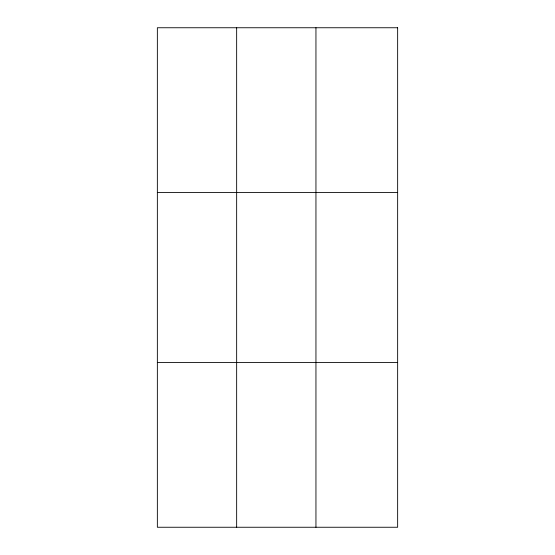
<?xml version="1.0" encoding="UTF-8"?>
<svg xmlns="http://www.w3.org/2000/svg" width="555" height="555" viewBox="0 0 555 555"><rect width="100%" height="100%" fill="white"/><g stroke="black" fill="none" stroke-linecap="round" stroke-linejoin="round"><path stroke-width="0.83" d="M236.652 27.75L236.652 527.25M315.948 27.75L315.948 527.25M157.356 192.585L397.644 192.585M157.356 362.415L397.644 362.415M397.644 27.75L397.644 527.25L157.356 527.25L157.356 27.75L397.644 27.75"/></g></svg>
